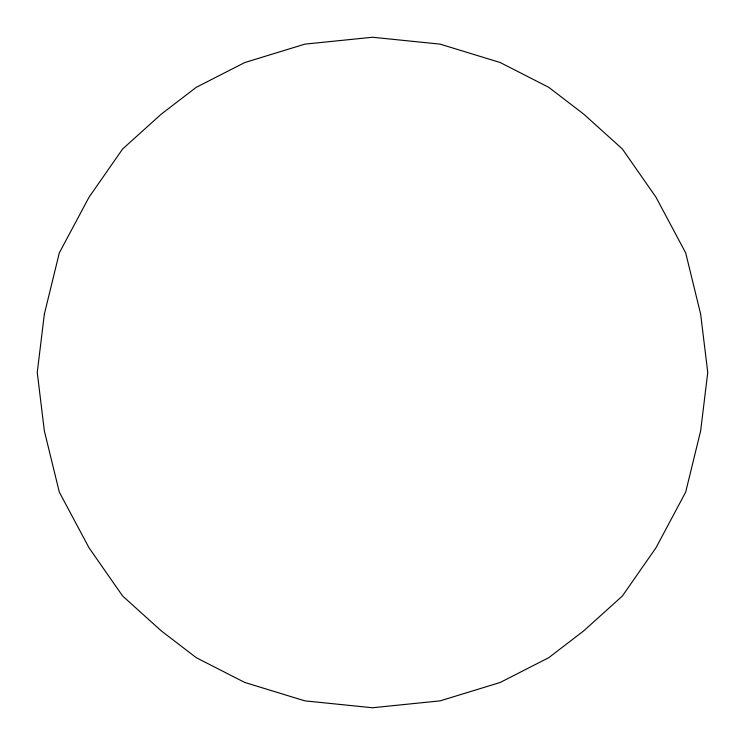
<?xml version="1.0" encoding="UTF-8"?>
<svg xmlns="http://www.w3.org/2000/svg" width="745" height="745" viewBox="0 0 745 745"><rect width="100%" height="100%" fill="white"/><g stroke="black" fill="none" stroke-linecap="round" stroke-linejoin="round"><path stroke-width="1.12" d="M44.355 314.092L37.25 372.5L44.355 430.908L59.321 492.128L88.981 547.724L122.618 596L161.199 630.81L196.252 657.677L244.788 682.467L304.854 700.859L372.5 707.75L440.146 700.859L500.212 682.467L548.748 657.677L583.801 630.81L622.382 596L656.019 547.724L685.679 492.128L700.645 430.908L707.75 372.5L700.645 314.092L685.679 252.872L656.019 197.276L622.382 149L583.801 114.19L548.748 87.323L500.212 62.533L440.146 44.141L372.5 37.25L304.854 44.141L244.788 62.533L196.252 87.323L161.199 114.19L122.618 149L88.981 197.276L59.321 252.872L44.355 314.092"/></g></svg>
